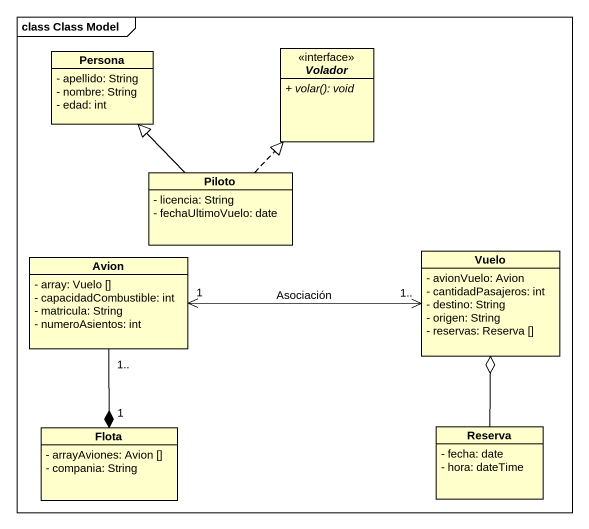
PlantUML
@startuml
mainframe class Class Model
hide circle
hide empty members
skinparam classAttributeIconSize 0
class Persona {
  - apellido: String
  - nombre: String
  - edad: int
}
interface Volador <<interface>> {
  {abstract} + volar(): void
}
class Piloto {
  - licencia: String
  - fechaUltimoVuelo: date
}
class Avion {
  - array: Vuelo []
  - capacidadCombustible: int
  - matricula: String
  - numeroAsientos: int
}
class Vuelo {
  - avionVuelo: Avion
  - cantidadPasajeros: int
  - destino: String
  - origen: String
  - reservas: Reserva []
}
class Flota {
  - arrayAviones: Avion []
  - compania: String
}
class Reserva {
  - fecha: date
  - hora: dateTime
}
Piloto -up-|> Persona
Piloto .up.|> Volador
Avion "1" <-right-> "1.." Vuelo : Asociación
Avion "1.." --* "1" Flota
Reserva -up-o Vuelo
@enduml
